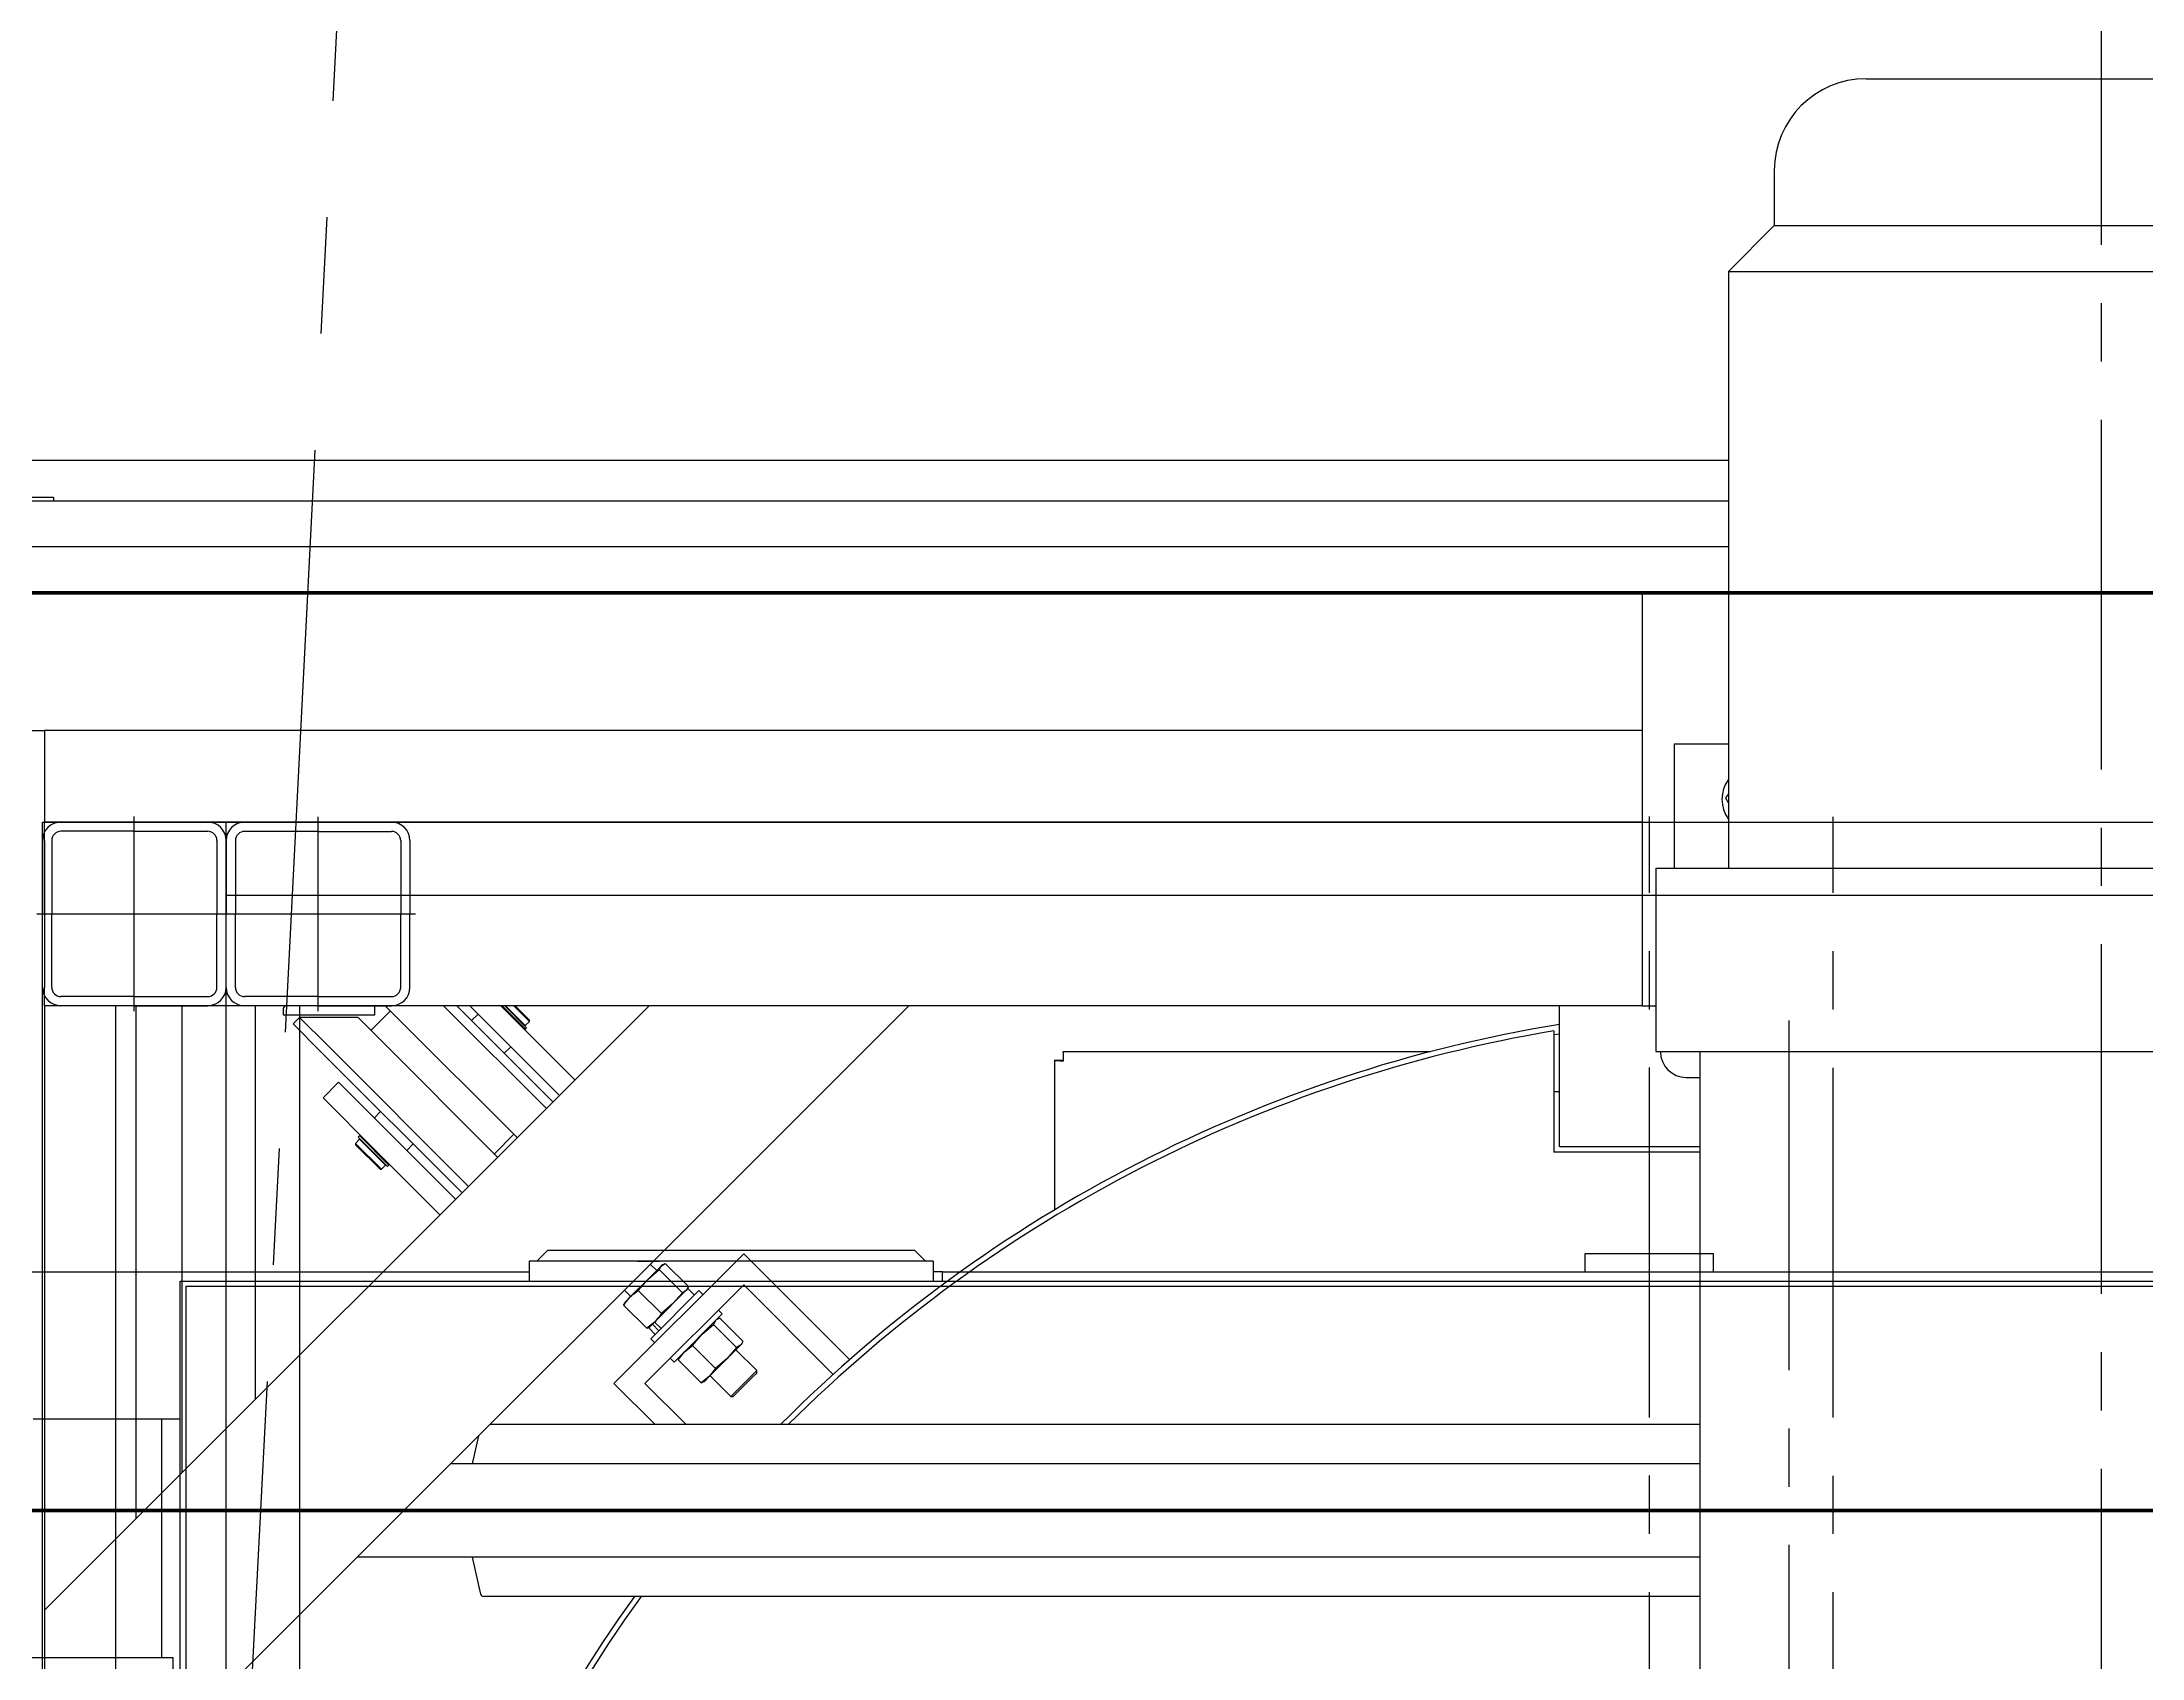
# Model space of a CAD drawing. Header units: millimetres. Extents: x 163705 to 1616509, y 81827 to 302547.
# Drawn here: x 214803 to 215946, y 147079 to 147960 of the extents above; entities that cross this region are included whole.
import ezdxf

# ---------------------------------------------------------------- set-up
doc = ezdxf.new("R2010")
doc.units = ezdxf.units.MM
doc.header["$LTSCALE"] = 10
doc.linetypes.add('CENTER', pattern=[50.8, 31.75, -6.35, 6.35, -6.35])
doc.linetypes.add('CENTER2', pattern=[28.575, 19.05, -3.175, 3.175, -3.175])
for name, color, linetype, lineweight in [('1-中心线', 1, 'CENTER2', 0), ('1-设备轮廓', 2, 'Continuous', 18), ('1-轴线', 9, 'CENTER', 0)]:
    doc.layers.add(name, color=color, linetype=linetype, lineweight=lineweight)
doc.styles.get("Standard").update_dxf_attribs({"font": 'arial.ttf'})

# ---------------------------------------------------------------- blocks, each defined once
blk = doc.blocks.new('G$CCFF6A2D1')
for p, q in [((53, 103), (13, 103)), ((53, 0), (53, 106)), ((53, 103), (93, 103)), ((3, 93), (3, 53)), ((8, 93), (8, 53)), ((53, 98), (13, 98)), ((53, 98), (93, 98)), ((98, 93), (98, 53)), ((103, 93), (103, 53)), ((0, 53), (106, 53)), ((3, 13), (3, 53)), ((8, 13), (8, 53)), ((98, 13), (98, 53)), ((103, 13), (103, 53)), ((53, 8), (13, 8)), ((53, 3), (13, 3)), ((53, 8), (93, 8)), ((53, 3), (93, 3))]:
    blk.add_line(p, q)
for centre, radius, start, end in [((13, 93), 10, 90, 180), ((93, 93), 10, 0, 90), ((13, 93), 5, 90, 180), ((93, 93), 5, 0, 90), ((13, 13), 10, 180, 270), ((13, 13), 5, 180, 270), ((93, 13), 5, 270, 0), ((93, 13), 10, 270, 0)]:
    blk.add_arc(centre, radius, start, end)
blk.add_text('HC_SUPERPART', height=0.001).set_placement((53, 53))
blk = doc.blocks.new('G$CB724F952')
blk.add_lwpolyline([(3, 3), (3, 1753), (1753, 1753), (1753, 3)], close=True)
for points in [[(1653, 1713), (103, 1713)], [(43, 103), (43, 1653)]]:
    blk.add_lwpolyline(points)
at = {"layer": '1-中心线'}
blk.add_line((878, 0), (878, 1756), dxfattribs=at)
blk.add_blockref('G$CCFF6A2D1', (0, 1650))
blk = doc.blocks.new('G$C3B61D3F5')
for p, q in [((1211, 1341.7), (1205.2, 1335.9)), ((1411, 1341.7), (1211, 1341.7)), ((1416.8, 1335.9), (1411, 1341.7)), ((1776, 1330), (1776, 1340)), ((1776, 1340), (1846, 1340)), ((1846, 1330), (1846, 1340)), ((927, 1330), (1201, 1330)), ((1421, 1335.9), (1201, 1335.9)), ((1201, 1335.9), (1201, 1325)), ((1260, 1335.9), (1272, 1335.9)), ((1362, 1335.9), (1350, 1335.9)), ((1421, 1335.9), (1421, 1325)), ((1426, 1330), (1421, 1330)), ((1426, 1325), (1426, 1330)), ((1426, 1330), (2695, 1330)), ((1011, 1095), (1011, 1325)), ((1011, 1325), (2611, 1325)), ((2608, 1322), (1014, 1322)), ((1014, 1322), (1014, 1095)), ((931, 1250), (991, 1250)), ((991, 1250), (1001, 1250)), ((1001, 1250), (1011, 1250)), ((1001, 1120), (1001, 1250)), ((922, 1120), (1000, 1120)), ((1000, 1120), (1007, 1120)), ((1007, 1120), (1007, 1095))]:
    blk.add_line(p, q)
blk = doc.blocks.new('A$C2f6614b9')
at = {"layer": '1-设备轮廓', "lineweight": 50, "ltscale": 5}
blk.add_line((16925, 4550), (1300, 4550), dxfattribs=at)
at = {"layer": '1-设备轮廓'}
for name, p in [('G$CB724F952', (14672, 3172)), ('G$C3B61D3F5', (13739, 3350))]:
    blk.add_blockref(name, p, dxfattribs=at)
blk = doc.blocks.new('SW_CENTERMARKSYMBOL_0')
at = {"lineweight": 18}
blk.add_line((0, 5), (0, 774.5), dxfattribs=at)
blk = doc.blocks.new('G$CE9C43516')
for p, q in [((1413, 2560), (1669, 2560)), ((1363, 2510), (1363, 2480)), ((1363, 2480), (1338, 2455)), ((1363, 2480), (1719, 2480)), ((1338, 2455), (1338, 2130)), ((1338, 2455), (1744, 2455)), ((1338, 2352), (241, 2352)), ((316, 2332), (426, 2332)), ((327, 2330), (1338, 2330)), ((426, 2332), (426, 2330)), ((1338, 2305), (326, 2305)), ((1338, 2280), (1291, 2280)), ((1291, 2280), (1291, 2055)), ((411, 2205), (421, 2205)), ((1291, 2205), (421, 2205)), ((421, 2205), (421, 2155)), ((1308.5, 2197.5), (1308.5, 2130)), ((1338, 2197.5), (1308.5, 2197.5)), ((1338, 2170.5), (1336.5, 2168.3)), ((1336.5, 2168.3), (1338, 2165.4)), ((1291, 2155), (421, 2155)), ((421, 2145), (421, 2155)), ((421, 2145), (421, 2065)), ((1298.5, 2130), (1298.5, 2030)), ((1298.5, 2130), (1783.5, 2130)), ((421, 2055), (421, 2065)), ((1291, 2055), (421, 2055)), ((421, 2055), (421, 505)), ((421, 1725.7), (750.3, 2055)), ((421, 1584.3), (891.7, 2055)), ((471, 1775.7), (471, 2055)), ((496, 1800.7), (496, 2055)), ((536, 1840.7), (536, 2055)), ((551, 2053.3), (551, 2050)), ((551, 2050), (601, 2050)), ((559.9, 2048.6), (556.4, 2045.1)), ((591.8, 2048.6), (559.9, 2048.6)), ((575.1, 2033.5), (559.9, 2048.6)), ((602.7, 2037.7), (591.8, 2048.6)), ((609.4, 2052.2), (598.8, 2041.6)), ((601, 2050), (601, 2055)), ((613.3, 2048.3), (606.6, 2055)), ((678.4, 1983.2), (613.3, 2048.3)), ((694.4, 1999.1), (638.4, 2055)), ((697.9, 2002.6), (645.5, 2055)), ((666, 2041.6), (652.6, 2055)), ((657.2, 2050.4), (653.6, 2046.9)), ((674.5, 2050), (669.5, 2055)), ((682.9, 2042.3), (670.2, 2055)), ((683.6, 2043), (671.7, 2055)), ((682.8, 2044.2), (672.1, 2055)), ((709.9, 2014.6), (674.5, 2050)), ((685.1, 2046.5), (676.6, 2055)), ((677.3, 2055), (685.1, 2047.2)), ((685.1, 2046.5), (685.1, 2047.2)), ((1246, 1978.3), (1246, 2055)), ((1291, 2055), (1298.5, 2055)), ((571.6, 2029.9), (556.4, 2045.1)), ((667.8, 1972.6), (602.7, 2037.7)), ((701.4, 2006.1), (666, 2041.6)), ((681.6, 2043), (681.9, 2043.3)), ((682.3, 2044.4), (682.5, 2044.6)), ((682.8, 2044.2), (685.1, 2046.5)), ((682.9, 2042.3), (683.6, 2043)), ((1243, 2041.3), (1243, 1975.3)), ((1243, 2039.3), (1246, 2039.8)), ((648.4, 1953.1), (571.6, 2029.9)), ((651.9, 1956.6), (575.1, 2033.5)), ((671.3, 2029.2), (674.9, 2032.7)), ((971, 2025.3), (971, 1943.8)), ((971, 2025.3), (975, 2025.3)), ((975.7, 2030), (1175.7, 2030)), ((975.7, 2030), (975.7, 2026)), ((1298.5, 2030), (1783.5, 2030)), ((1322.5, 2030), (1322.5, 530)), ((581.2, 2013.3), (572.7, 2004.8)), ((609.4, 1985), (581.2, 2013.3)), ((1315, 2016), (1322.5, 2016)), ((601, 1976.5), (572.7, 2004.8)), ((1243, 2008.3), (1246, 2008.3)), ((604.1, 1997.4), (600.6, 1993.8)), ((592.6, 1982.3), (590.4, 1980)), ((590.4, 1980), (590.4, 1979.3)), ((590.4, 1980), (604.5, 1965.9)), ((603.8, 1965.9), (590.4, 1979.3)), ((592.7, 1984.1), (591.9, 1983.4)), ((607.9, 1967.5), (591.9, 1983.4)), ((606.8, 1968.2), (592.6, 1982.3)), ((608.6, 1968.2), (592.7, 1984.1)), ((593.2, 1982.2), (593, 1981.9)), ((593.9, 1983.6), (593.5, 1983.2)), ((644.9, 1949.6), (609.4, 1985)), ((618.3, 1976.1), (621.8, 1979.7)), ((666, 1974.4), (676.6, 1985)), ((636.4, 1941.1), (601, 1976.5)), ((604.5, 1965.9), (606.8, 1968.2)), ((606.4, 1968.5), (606.6, 1968.7)), ((607.7, 1969.1), (608, 1969.4)), ((607.9, 1967.5), (608.6, 1968.2)), ((1322.5, 1975.3), (1243, 1975.3)), ((1246, 1978.3), (1322.5, 1978.3)), ((603.8, 1965.9), (604.5, 1965.9)), ((801.8, 1919.9), (731.1, 1849.2)), ((757, 1913.3), (749.7, 1906)), ((749.7, 1906), (755.8, 1911.3)), ((754.4, 1910.7), (750.9, 1914.2)), ((755.8, 1911.3), (757, 1913.3)), ((755.8, 1911.3), (768.4, 1898.7)), ((757, 1913.3), (759.1, 1914.6)), ((757.4, 1913.8), (757, 1913.3)), ((758, 1914.1), (757.4, 1913.8)), ((759.1, 1914.6), (771.7, 1902)), ((859.5, 1862.2), (801.8, 1919.9)), ((736.8, 1900.1), (740.3, 1896.6)), ((749.7, 1906), (740, 1896.4)), ((744.4, 1899.9), (749.7, 1906)), ((744.4, 1899.9), (757, 1887.3)), ((748, 1849.2), (801.8, 1903)), ((751.2, 1873.6), (777.4, 1899.8)), ((753.2, 1882.7), (771.4, 1900.9)), ((768.4, 1898.7), (763.1, 1892.6)), ((770.4, 1899.9), (768.4, 1898.7)), ((771.7, 1902), (770.4, 1899.9)), ((770.9, 1900.3), (771.2, 1900.9)), ((775, 1897.4), (771.4, 1900.9)), ((779.5, 1897.7), (777.4, 1899.8)), ((801.8, 1903), (850.5, 1854.2)), ((736.4, 1891.9), (740, 1896.4)), ((737, 1892.9), (736.4, 1891.9)), ((736.4, 1891.9), (749, 1879.3)), ((737.2, 1893.6), (736.9, 1893)), ((737.2, 1893.6), (740, 1896.4)), ((763.1, 1892.6), (757, 1887.3)), ((763.9, 1860.9), (790.1, 1887.1)), ((790.1, 1887.1), (788, 1889.2)), ((753.5, 1882.9), (749, 1879.3)), ((749, 1879.3), (750, 1879.9)), ((750.1, 1879.6), (752.1, 1881.6)), ((750.1, 1879.8), (750.7, 1880.1)), ((750.1, 1879.6), (753.6, 1876)), ((752.1, 1881.6), (752.5, 1882)), ((752.1, 1881.6), (755.6, 1878)), ((753.2, 1882.7), (752.5, 1882)), ((753.2, 1882.7), (756.8, 1879.2)), ((773.9, 1870), (779.2, 1876.1)), ((779.2, 1876.1), (785.3, 1881.4)), ((785.3, 1881.4), (786.6, 1883.6)), ((785.3, 1881.4), (797.9, 1868.8)), ((787.8, 1884.4), (787.1, 1884.1)), ((788.8, 1884.9), (801.4, 1872.3)), ((751.2, 1873.6), (753.3, 1871.5)), ((766.1, 1862.2), (769.6, 1866.5)), ((769.6, 1866.5), (773.9, 1870)), ((773.9, 1870), (786.5, 1857.4)), ((800.1, 1870.1), (792.6, 1862.7)), ((797.9, 1868.8), (792.6, 1862.7)), ((808.9, 1856.3), (797.5, 1867.6)), ((800.1, 1870.1), (797.9, 1868.8)), ((800.6, 1870.6), (800.1, 1870.1)), ((800.6, 1870.6), (800.9, 1871.3)), ((761.8, 1863), (763.9, 1860.9)), ((766.7, 1863.2), (766.1, 1862.2)), ((766.1, 1862.2), (778.7, 1849.6)), ((766.9, 1863.9), (766.6, 1863.2)), ((783, 1853.1), (778.7, 1849.6)), ((783, 1853.1), (780.4, 1850.4)), ((792.6, 1862.7), (783, 1853.1)), ((786.5, 1857.4), (783, 1853.1)), ((783.4, 1853.5), (794.7, 1842.1)), ((792.6, 1862.7), (786.5, 1857.4)), ((794.7, 1842.1), (806.8, 1854.2)), ((807, 1853), (796.1, 1842.1)), ((806.8, 1854.2), (808.9, 1856.3)), ((808.9, 1854.9), (807, 1853)), ((808.9, 1854.9), (808.9, 1856.3)), ((731.1, 1849.2), (753.5, 1826.8)), ((770.4, 1826.8), (748, 1849.2)), ((778.7, 1849.6), (779.6, 1850.2)), ((779.7, 1850.1), (780.4, 1850.4)), ((794.7, 1842.1), (796.1, 1842.1)), ((657.4, 1820.7), (653.9, 1805.4)), ((1322.5, 1826.8), (663.5, 1826.8)), ((1322.5, 1805.4), (642.1, 1805.4)), ((1322.5, 1754.6), (591.3, 1754.6)), ((653.9, 1754.6), (658.5, 1734.4)), ((1322.5, 1733.2), (660.1, 1733.2))]:
    blk.add_line(p, q)
for centre, radius, start, end in [((1413, 2510), 50, 90, 180), ((1353, 2167.5), 18.5, 144.1752, 215.8248), ((552.7, 2053.3), 1.67, 90, 180), ((1371, 1280), 775, 99.2818, 135.123), ((1371, 1280), 772, 99.5439, 134.9009), ((1315, 2030), 14, 180, 270), ((1371, 1280), 775, 144.2157, 215.7843), ((1371, 1280), 772, 144.055, 215.945), ((660.1, 1734.8), 1.59, 193, 270)]:
    blk.add_arc(centre, radius, start, end)
for points in [[(971, 2025.3), (971.1, 2025.3), (971.2, 2025.2), (972.4, 2025.1), (974, 2025.1), (975.3, 2025), (976, 2025)], [(975, 2025.3), (975, 2025.3), (975, 2025.2), (975.3, 2025.1), (975.6, 2025.1), (975.9, 2025), (976, 2025)], [(976, 2025), (976, 2025.7), (975.9, 2027), (975.9, 2028.6), (975.8, 2029.8), (975.7, 2029.9), (975.7, 2030)], [(976, 2025), (976, 2025.1), (975.9, 2025.4), (975.9, 2025.7), (975.8, 2026), (975.7, 2026), (975.7, 2026)]]:
    blk.add_open_spline(points, degree=3)
for points, knots in [([(740, 1896.4), (741.1, 1897.3), (742.5, 1898.6), (744.1, 1899.7), (744.4, 1899.9)], [0, 0, 0, 0, 0.774963, 1, 1, 1, 1]), ([(757, 1887.3), (756.8, 1887), (755.7, 1885.4), (754.4, 1884), (753.5, 1882.9)], [0, 0, 0, 0, 0.2250368, 1, 1, 1, 1]), ([(787.8, 1884.4), (788, 1884.5), (788.3, 1884.7), (788.6, 1884.9), (788.8, 1884.9)], [0, 0, 0, 0, 0.5005291, 1, 1, 1, 1]), ([(801.4, 1872.3), (801.4, 1872.1), (801, 1871.3), (800.5, 1870.7), (800.1, 1870.1)], [0, 0, 0, 0, 0.225037, 1, 1, 1, 1])]:
    blk.add_open_spline(points, degree=3, knots=knots)
at = {"layer": '1-中心线'}
blk.add_line((1541, 2660), (1541, 0), dxfattribs=at)
at = {"layer": '1-中心线', "lineweight": 0}
blk.add_blockref('SW_CENTERMARKSYMBOL_0', (1371, 1280), dxfattribs=at)
blk = doc.blocks.new('A$C7121566b')
at = {"layer": '1-设备轮廓', "lineweight": 50, "ltscale": 5}
blk.add_lwpolyline([(4499.7, 7100.1), (47799.6, 7100.1)], dxfattribs=at)
at = {"layer": '1-轴线'}
blk.add_lwpolyline([(4798.3, 2802.1), (5109.9, 8864.2), (6725.3, 9418.3)], dxfattribs=at)
at = {"layer": '1-设备轮廓'}
for name, p in [('G$CE9C43516', (4454.7, 4820.1)), ('G$CB724F952', (4971.7, 5222.1))]:
    blk.add_blockref(name, p, dxfattribs=at)

msp = doc.modelspace()

# ---------------------------------------------------------------- block references
for name, p in [('A$C7121566b', (209928.183, 140559.499)), ('A$C2f6614b9', (200127.833, 142609.632))]:
    msp.add_blockref(name, p)

doc.saveas('drawing.dxf')
